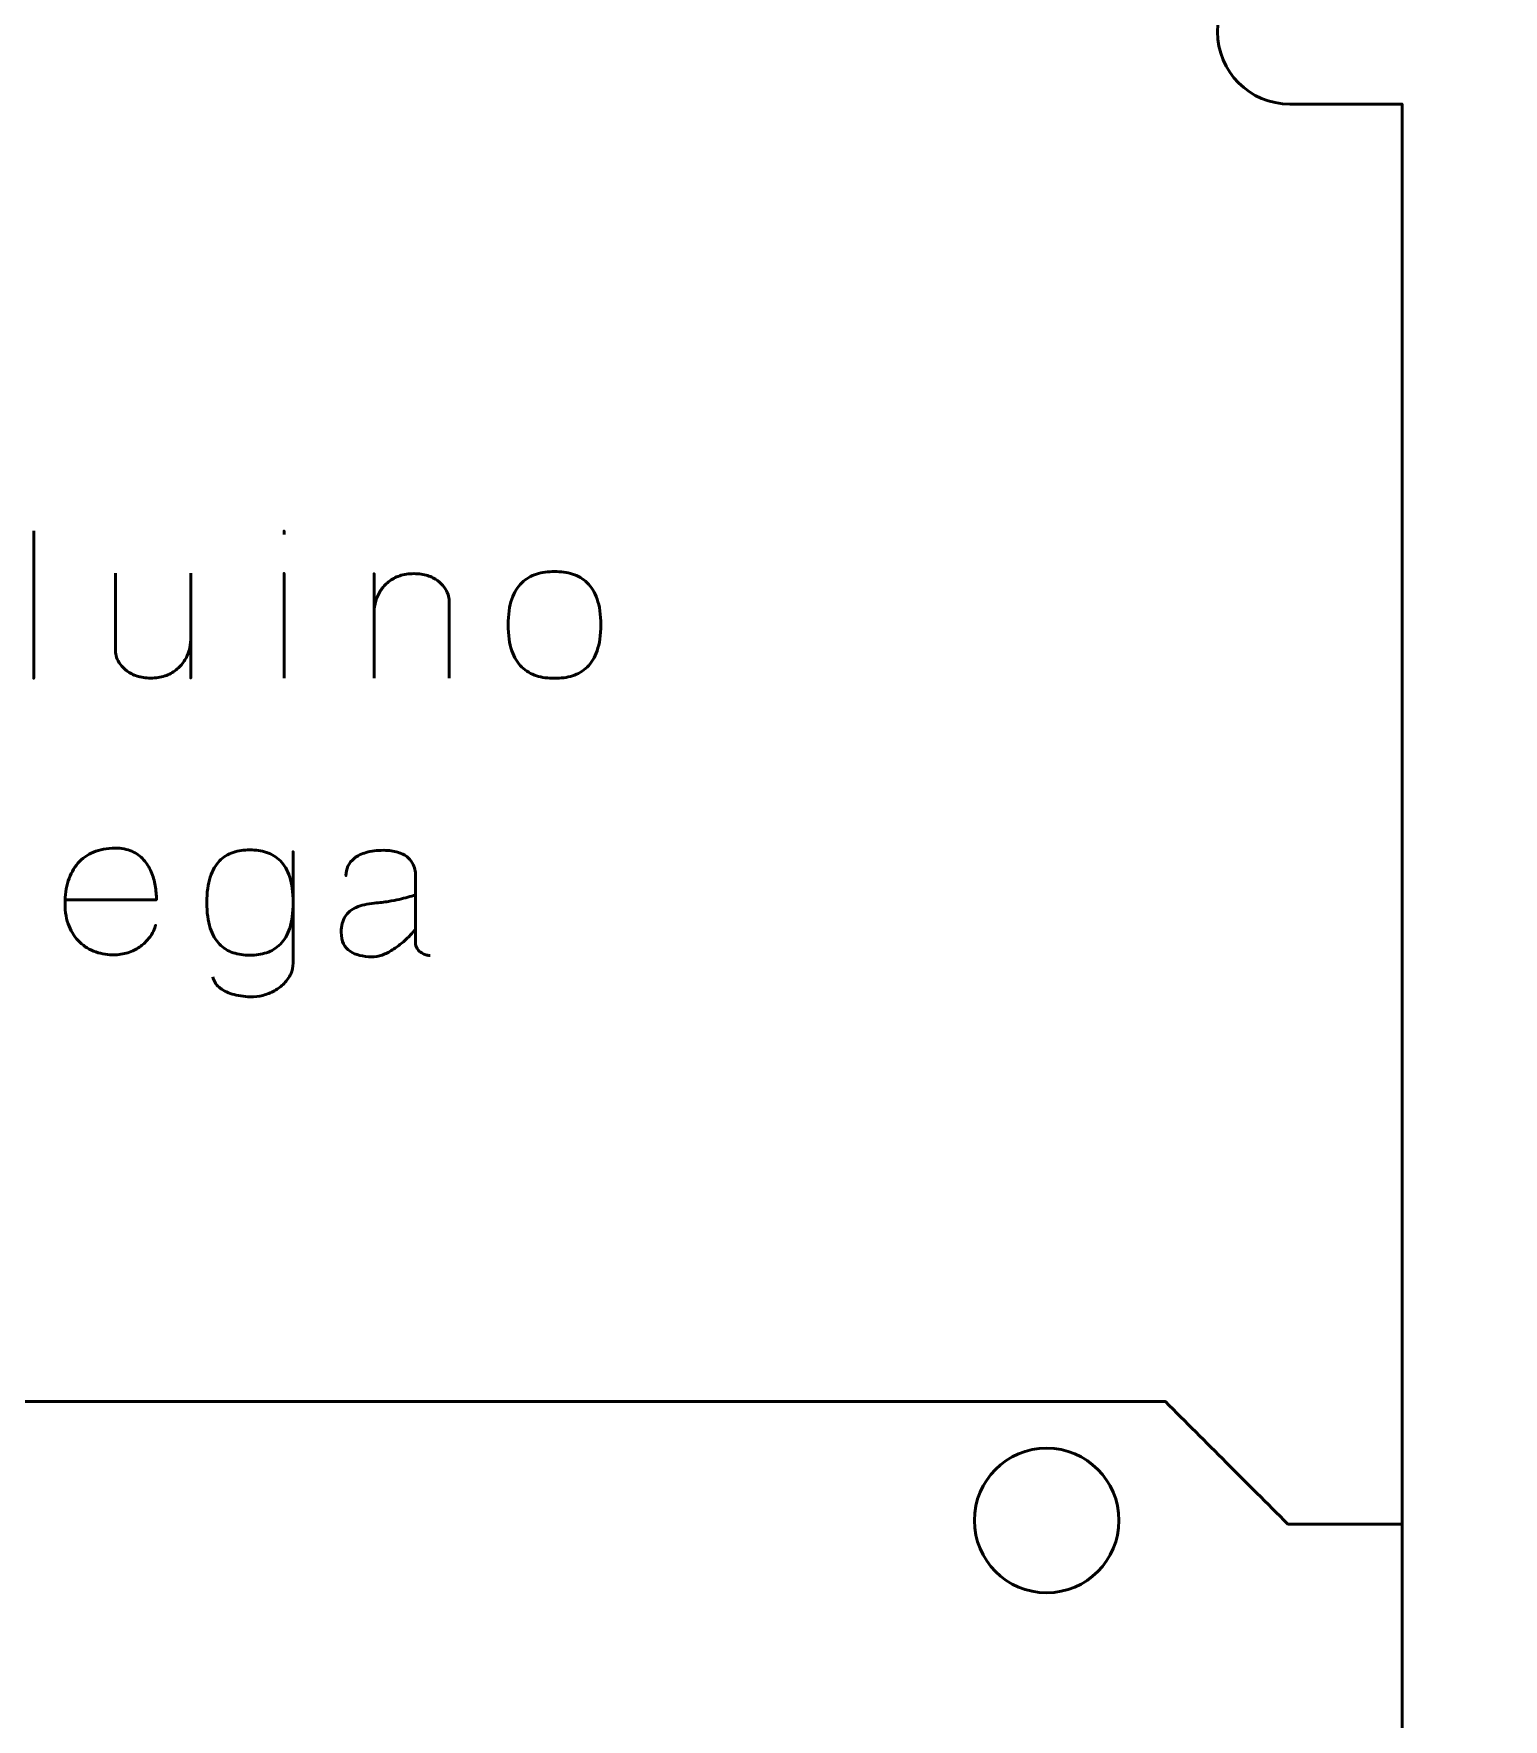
# Model space of a CAD drawing. Header units: centimetres. Extents: x -21 to 0, y -29.7 to 0.
# Drawn here: x -11.689 to -8.64, y -7.262 to -3.766 of the extents above; entities that cross this region are included whole.
import ezdxf

# ---------------------------------------------------------------- set-up
doc = ezdxf.new("R2010")
doc.units = ezdxf.units.CM
doc.header["$MEASUREMENT"] = 0
doc.layers.add('Layer 1', color=7, linetype='Continuous')

msp = doc.modelspace()

# ---------------------------------------------------------------- linework, layer by layer
at = {"layer": 'Layer 1', "color": 250, "lineweight": 53}
msp.add_ellipse((-9.5875, -6.85), major_axis=(0, 0.15), ratio=1, dxfattribs=at)
at = {"layer": 'Layer 1', "color": 22, "lineweight": 53}
msp.add_open_spline([(-21.00003, -29.19995), (-21.00003, -29.19995), (-21.00003, -0.49992), (-21.00003, -0.49992), (-21.00003, -0.49992), (-21.00003, -0.22295), (-20.77694, 0.00004), (-20.49994, 0.00004), (-20.49994, 0.00004), (-20.49994, 0.00004), (-0.50008, 0.00004), (-0.50008, 0.00004), (-0.50008, 0.00004), (-0.22294, 0.00004), (0.00002, -0.22295), (0.00002, -0.49992), (0.00002, -0.49992), (0.00002, -0.49992), (0.00002, -29.19995), (0.00002, -29.19995), (0.00002, -29.19995), (0.00002, -29.47695), (-0.22294, -29.70004), (-0.50008, -29.70004), (-0.50008, -29.70004), (-0.50008, -29.70004), (-20.49994, -29.70004), (-20.49994, -29.70004), (-20.49994, -29.70004), (-20.77694, -29.70004), (-21.00003, -29.47695), (-21.00003, -29.19995)], degree=3, knots=[0, 0, 0, 0, 0.125, 0.125, 0.125, 0.125, 0.25, 0.25, 0.25, 0.25, 0.375, 0.375, 0.375, 0.375, 0.5, 0.5, 0.5, 0.5, 0.625, 0.625, 0.625, 0.625, 0.75, 0.75, 0.75, 0.75, 0.875, 0.875, 0.875, 0.875, 1, 1, 1, 1], dxfattribs=at)
at = {"layer": 'Layer 1', "color": 114, "lineweight": 53}
msp.add_open_spline([(-14.15002, -13.99995), (-14.15002, -13.99995), (-14.15002, -12.1), (-14.15002, -12.1), (-14.15002, -12.1), (-14.15002, -12.1), (-13.9125, -12.1), (-13.9125, -12.1), (-13.9125, -12.1), (-13.82967, -12.1), (-13.7625, -12.03283), (-13.7625, -11.95), (-13.7625, -11.95), (-13.7625, -11.86717), (-13.82967, -11.8), (-13.9125, -11.8), (-13.9125, -11.8), (-13.9125, -11.8), (-14.15002, -11.8), (-14.15002, -11.8), (-14.15002, -11.8), (-14.15002, -11.8), (-14.15002, -4.6), (-14.15002, -4.6), (-14.15002, -4.6), (-14.15002, -4.6), (-13.9125, -4.6), (-13.9125, -4.6), (-13.9125, -4.6), (-13.82967, -4.6), (-13.7625, -4.53283), (-13.7625, -4.45), (-13.7625, -4.45), (-13.7625, -4.36717), (-13.82967, -4.3), (-13.9125, -4.3), (-13.9125, -4.3), (-13.9125, -4.3), (-14.15002, -4.3), (-14.15002, -4.3), (-14.15002, -4.3), (-14.15002, -4.3), (-14.15002, -1.70005), (-14.15002, -1.70005), (-14.15002, -1.70005), (-14.15002, -1.42305), (-13.92693, -1.19995), (-13.64993, -1.19995), (-13.64993, -1.19995), (-13.64993, -1.19995), (-9.35007, -1.19995), (-9.35007, -1.19995), (-9.35007, -1.19995), (-9.07293, -1.19995), (-8.84997, -1.42305), (-8.84997, -1.70005), (-8.84997, -1.70005), (-8.84997, -1.70005), (-8.84997, -3.6115), (-8.84997, -3.6115), (-8.84997, -3.6115), (-8.84997, -3.6115), (-9.083, -3.6115), (-9.083, -3.6115), (-9.083, -3.6115), (-9.16583, -3.6115), (-9.233, -3.67867), (-9.233, -3.7615), (-9.233, -3.7615), (-9.233, -3.84433), (-9.16583, -3.9115), (-9.083, -3.9115), (-9.083, -3.9115), (-9.083, -3.9115), (-8.84997, -3.9115), (-8.84997, -3.9115), (-8.84997, -3.9115), (-8.84997, -3.9115), (-8.84997, -11.9115), (-8.84997, -11.9115), (-8.84997, -11.9115), (-8.84997, -11.9115), (-9.083, -11.9115), (-9.083, -11.9115), (-9.083, -11.9115), (-9.16583, -11.9115), (-9.233, -11.97867), (-9.233, -12.0615), (-9.233, -12.0615), (-9.233, -12.14433), (-9.16583, -12.2115), (-9.083, -12.2115), (-9.083, -12.2115), (-9.083, -12.2115), (-8.84997, -12.2115), (-8.84997, -12.2115), (-8.84997, -12.2115), (-8.84997, -12.2115), (-8.84997, -13.99995), (-8.84997, -13.99995), (-8.84997, -13.99995), (-8.84997, -14.27695), (-9.07293, -14.50005), (-9.35007, -14.50005), (-9.35007, -14.50005), (-9.35007, -14.50005), (-13.64993, -14.50005), (-13.64993, -14.50005), (-13.64993, -14.50005), (-13.92693, -14.50005), (-14.15002, -14.27695), (-14.15002, -13.99995)], degree=3, knots=[0, 0, 0, 0, 0.0357143, 0.0357143, 0.0357143, 0.0357143, 0.0714286, 0.0714286, 0.0714286, 0.0714286, 0.1071429, 0.1071429, 0.1071429, 0.1071429, 0.1428571, 0.1428571, 0.1428571, 0.1428571, 0.1785714, 0.1785714, 0.1785714, 0.1785714, 0.2142857, 0.2142857, 0.2142857, 0.2142857, 0.25, 0.25, 0.25, 0.25, 0.2857143, 0.2857143, 0.2857143, 0.2857143, 0.3214286, 0.3214286, 0.3214286, 0.3214286, 0.3571429, 0.3571429, 0.3571429, 0.3571429, 0.3928571, 0.3928571, 0.3928571, 0.3928571, 0.4285714, 0.4285714, 0.4285714, 0.4285714, 0.4642857, 0.4642857, 0.4642857, 0.4642857, 0.5, 0.5, 0.5, 0.5, 0.5357143, 0.5357143, 0.5357143, 0.5357143, 0.5714286, 0.5714286, 0.5714286, 0.5714286, 0.6071429, 0.6071429, 0.6071429, 0.6071429, 0.6428571, 0.6428571, 0.6428571, 0.6428571, 0.6785714, 0.6785714, 0.6785714, 0.6785714, 0.7142857, 0.7142857, 0.7142857, 0.7142857, 0.75, 0.75, 0.75, 0.75, 0.7857143, 0.7857143, 0.7857143, 0.7857143, 0.8214286, 0.8214286, 0.8214286, 0.8214286, 0.8571429, 0.8571429, 0.8571429, 0.8571429, 0.8928571, 0.8928571, 0.8928571, 0.8928571, 0.9285714, 0.9285714, 0.9285714, 0.9285714, 0.9642857, 0.9642857, 0.9642857, 0.9642857, 1, 1, 1, 1], dxfattribs=at)
at = {"layer": 'Layer 1', "color": 30, "lineweight": 53}
for points, knots in [([(-11.68902, -4.79679), (-11.68902, -4.79679), (-11.68902, -5.10286), (-11.68902, -5.10286), (-11.68902, -5.10286), (-11.68902, -5.10286), (-11.68902, -4.79679), (-11.68902, -4.79679)], [0, 0, 0, 0, 0.5, 0.5, 0.5, 0.5, 1, 1, 1, 1]), ([(-11.1696, -4.80484), (-11.1696, -4.80484), (-11.1696, -4.79722), (-11.1696, -4.79722), (-11.1696, -4.79722), (-11.1696, -4.79722), (-11.1696, -4.80484), (-11.1696, -4.80484)], [0, 0, 0, 0, 0.5, 0.5, 0.5, 0.5, 1, 1, 1, 1]), ([(-11.51969, -4.88485), (-11.51969, -4.88492), (-11.51969, -4.88696), (-11.51969, -4.89098), (-11.51969, -4.89098), (-11.51969, -4.895), (-11.51969, -4.90044), (-11.51969, -4.90728), (-11.51969, -4.90728), (-11.51969, -4.9142), (-11.51969, -4.92203), (-11.51969, -4.93078), (-11.51969, -4.93078), (-11.51969, -4.93945), (-11.51969, -4.94863), (-11.51969, -4.95815), (-11.51969, -4.95815), (-11.51969, -4.96775), (-11.51969, -4.9772), (-11.51969, -4.98651), (-11.51969, -4.98651), (-11.51969, -4.9959), (-11.51969, -5.00465), (-11.51969, -5.01269), (-11.51969, -5.01269), (-11.51969, -5.0208), (-11.51969, -5.02779), (-11.51969, -5.03365), (-11.51969, -5.03365), (-11.51969, -5.03943), (-11.51969, -5.04359), (-11.51969, -5.04613), (-11.51969, -5.04613), (-11.51969, -5.05008), (-11.51891, -5.05453), (-11.51722, -5.0594), (-11.51722, -5.0594), (-11.5156, -5.06434), (-11.51299, -5.06928), (-11.50939, -5.07421), (-11.50939, -5.07421), (-11.50579, -5.07922), (-11.50121, -5.08381), (-11.49549, -5.08804), (-11.49549, -5.08804), (-11.4897, -5.09228), (-11.48279, -5.09566), (-11.47475, -5.09827), (-11.47475, -5.09827), (-11.46663, -5.10088), (-11.45718, -5.1023), (-11.44645, -5.10244), (-11.44645, -5.10244), (-11.43559, -5.10244), (-11.42578, -5.10096), (-11.41703, -5.09799), (-11.41703, -5.09799), (-11.40821, -5.09496), (-11.40052, -5.0908), (-11.39382, -5.0855), (-11.39382, -5.0855), (-11.38719, -5.08021), (-11.38161, -5.07414), (-11.3771, -5.06723), (-11.3771, -5.06723), (-11.37258, -5.06039), (-11.3692, -5.05312), (-11.36694, -5.04536), (-11.36694, -5.04536), (-11.36461, -5.03767), (-11.36348, -5.02984), (-11.36348, -5.022), (-11.36348, -5.022), (-11.36348, -5.02984), (-11.36461, -5.03767), (-11.36694, -5.04536), (-11.36694, -5.04536), (-11.3692, -5.05312), (-11.37258, -5.06039), (-11.3771, -5.06723), (-11.3771, -5.06723), (-11.38161, -5.07414), (-11.38719, -5.08021), (-11.39382, -5.0855), (-11.39382, -5.0855), (-11.40052, -5.0908), (-11.40821, -5.09496), (-11.41703, -5.09799), (-11.41703, -5.09799), (-11.42578, -5.10096), (-11.43559, -5.10244), (-11.44645, -5.10244), (-11.44645, -5.10244), (-11.45718, -5.1023), (-11.46663, -5.10088), (-11.47475, -5.09827), (-11.47475, -5.09827), (-11.48279, -5.09566), (-11.4897, -5.09228), (-11.49549, -5.08804), (-11.49549, -5.08804), (-11.50121, -5.08381), (-11.50579, -5.07922), (-11.50939, -5.07421), (-11.50939, -5.07421), (-11.51299, -5.06928), (-11.5156, -5.06434), (-11.51722, -5.0594), (-11.51722, -5.0594), (-11.51891, -5.05453), (-11.51969, -5.05008), (-11.51969, -5.04613), (-11.51969, -5.04613), (-11.51969, -5.04359), (-11.51969, -5.03943), (-11.51969, -5.03365), (-11.51969, -5.03365), (-11.51969, -5.02779), (-11.51969, -5.0208), (-11.51969, -5.01269), (-11.51969, -5.01269), (-11.51969, -5.00465), (-11.51969, -4.9959), (-11.51969, -4.98651), (-11.51969, -4.98651), (-11.51969, -4.9772), (-11.51969, -4.96775), (-11.51969, -4.95815), (-11.51969, -4.95815), (-11.51969, -4.94863), (-11.51969, -4.93945), (-11.51969, -4.93078), (-11.51969, -4.93078), (-11.51969, -4.92203), (-11.51969, -4.9142), (-11.51969, -4.90728), (-11.51969, -4.90728), (-11.51969, -4.90044), (-11.51969, -4.895), (-11.51969, -4.89098), (-11.51969, -4.89098), (-11.51969, -4.88696), (-11.51969, -4.88492), (-11.51969, -4.88485)], [0, 0, 0, 0, 0.0277778, 0.0277778, 0.0277778, 0.0277778, 0.0555556, 0.0555556, 0.0555556, 0.0555556, 0.0833333, 0.0833333, 0.0833333, 0.0833333, 0.1111111, 0.1111111, 0.1111111, 0.1111111, 0.1388889, 0.1388889, 0.1388889, 0.1388889, 0.1666667, 0.1666667, 0.1666667, 0.1666667, 0.1944444, 0.1944444, 0.1944444, 0.1944444, 0.2222222, 0.2222222, 0.2222222, 0.2222222, 0.25, 0.25, 0.25, 0.25, 0.2777778, 0.2777778, 0.2777778, 0.2777778, 0.3055556, 0.3055556, 0.3055556, 0.3055556, 0.3333333, 0.3333333, 0.3333333, 0.3333333, 0.3611111, 0.3611111, 0.3611111, 0.3611111, 0.3888889, 0.3888889, 0.3888889, 0.3888889, 0.4166667, 0.4166667, 0.4166667, 0.4166667, 0.4444444, 0.4444444, 0.4444444, 0.4444444, 0.4722222, 0.4722222, 0.4722222, 0.4722222, 0.5, 0.5, 0.5, 0.5, 0.5277778, 0.5277778, 0.5277778, 0.5277778, 0.5555556, 0.5555556, 0.5555556, 0.5555556, 0.5833333, 0.5833333, 0.5833333, 0.5833333, 0.6111111, 0.6111111, 0.6111111, 0.6111111, 0.6388889, 0.6388889, 0.6388889, 0.6388889, 0.6666667, 0.6666667, 0.6666667, 0.6666667, 0.6944444, 0.6944444, 0.6944444, 0.6944444, 0.7222222, 0.7222222, 0.7222222, 0.7222222, 0.75, 0.75, 0.75, 0.75, 0.7777778, 0.7777778, 0.7777778, 0.7777778, 0.8055556, 0.8055556, 0.8055556, 0.8055556, 0.8333333, 0.8333333, 0.8333333, 0.8333333, 0.8611111, 0.8611111, 0.8611111, 0.8611111, 0.8888889, 0.8888889, 0.8888889, 0.8888889, 0.9166667, 0.9166667, 0.9166667, 0.9166667, 0.9444444, 0.9444444, 0.9444444, 0.9444444, 0.9722222, 0.9722222, 0.9722222, 0.9722222, 1, 1, 1, 1]), ([(-11.36348, -4.88485), (-11.36348, -4.88485), (-11.36348, -5.10244), (-11.36348, -5.10244), (-11.36348, -5.10244), (-11.36348, -5.10244), (-11.36348, -4.88485), (-11.36348, -4.88485)], [0, 0, 0, 0, 0.5, 0.5, 0.5, 0.5, 1, 1, 1, 1]), ([(-11.1696, -5.10244), (-11.1696, -5.10244), (-11.1696, -4.88527), (-11.1696, -4.88527), (-11.1696, -4.88527), (-11.1696, -4.88534), (-11.1696, -4.88788), (-11.1696, -4.89275), (-11.1696, -4.89275), (-11.1696, -4.89762), (-11.1696, -4.90432), (-11.1696, -4.91278), (-11.1696, -4.91278), (-11.1696, -4.92125), (-11.1696, -4.93092), (-11.1696, -4.94178), (-11.1696, -4.94178), (-11.1696, -4.95265), (-11.1696, -4.96408), (-11.1696, -4.97614), (-11.1696, -4.97614), (-11.1696, -4.98814), (-11.1696, -5.0002), (-11.1696, -5.0122), (-11.1696, -5.0122), (-11.1696, -5.02426), (-11.1696, -5.03569), (-11.1696, -5.04649), (-11.1696, -5.04649), (-11.1696, -5.05735), (-11.1696, -5.06695), (-11.1696, -5.07534), (-11.1696, -5.07534), (-11.1696, -5.08381), (-11.1696, -5.09037), (-11.1696, -5.09524), (-11.1696, -5.09524), (-11.1696, -5.10004), (-11.1696, -5.10244), (-11.1696, -5.10244)], [0, 0, 0, 0, 0.1, 0.1, 0.1, 0.1, 0.2, 0.2, 0.2, 0.2, 0.3, 0.3, 0.3, 0.3, 0.4, 0.4, 0.4, 0.4, 0.5, 0.5, 0.5, 0.5, 0.6, 0.6, 0.6, 0.6, 0.7, 0.7, 0.7, 0.7, 0.8, 0.8, 0.8, 0.8, 0.9, 0.9, 0.9, 0.9, 1, 1, 1, 1]), ([(-10.82713, -5.10286), (-10.82713, -5.10279), (-10.82713, -5.10074), (-10.82713, -5.09672), (-10.82713, -5.09672), (-10.82713, -5.09277), (-10.82713, -5.08734), (-10.82713, -5.08049), (-10.82713, -5.08049), (-10.82713, -5.07358), (-10.82713, -5.06582), (-10.82713, -5.05707), (-10.82713, -5.05707), (-10.82713, -5.04839), (-10.82713, -5.03929), (-10.82713, -5.02969), (-10.82713, -5.02969), (-10.82713, -5.02017), (-10.82713, -5.01079), (-10.82713, -5.00147), (-10.82713, -5.00147), (-10.82713, -4.99216), (-10.82713, -4.98341), (-10.82713, -4.97537), (-10.82713, -4.97537), (-10.82713, -4.96725), (-10.82713, -4.96034), (-10.82713, -4.95448), (-10.82713, -4.95448), (-10.82713, -4.9487), (-10.82713, -4.94453), (-10.82713, -4.94199), (-10.82713, -4.94199), (-10.82713, -4.93804), (-10.8279, -4.9336), (-10.82959, -4.92873), (-10.82959, -4.92873), (-10.83122, -4.92379), (-10.83383, -4.91885), (-10.83743, -4.91391), (-10.83743, -4.91391), (-10.84102, -4.9089), (-10.84561, -4.90432), (-10.85133, -4.90008), (-10.85133, -4.90008), (-10.85711, -4.89585), (-10.86403, -4.89246), (-10.87207, -4.88985), (-10.87207, -4.88985), (-10.88018, -4.88724), (-10.88964, -4.88583), (-10.90036, -4.88569), (-10.90036, -4.88569), (-10.91123, -4.88569), (-10.92103, -4.88717), (-10.92978, -4.89014), (-10.92978, -4.89014), (-10.93853, -4.89317), (-10.94622, -4.89733), (-10.95285, -4.90262), (-10.95285, -4.90262), (-10.95949, -4.90792), (-10.96499, -4.91398), (-10.96943, -4.9209), (-10.96943, -4.9209), (-10.97395, -4.92774), (-10.97727, -4.93501), (-10.97952, -4.94277), (-10.97952, -4.94277), (-10.98178, -4.95046), (-10.98291, -4.95829), (-10.98291, -4.96612), (-10.98291, -4.96612), (-10.98291, -4.95829), (-10.98178, -4.95046), (-10.97952, -4.94277), (-10.97952, -4.94277), (-10.97727, -4.93501), (-10.97395, -4.92774), (-10.96943, -4.9209), (-10.96943, -4.9209), (-10.96499, -4.91398), (-10.95949, -4.90792), (-10.95285, -4.90262), (-10.95285, -4.90262), (-10.94622, -4.89733), (-10.93853, -4.89317), (-10.92978, -4.89014), (-10.92978, -4.89014), (-10.92103, -4.88717), (-10.91123, -4.88569), (-10.90036, -4.88569), (-10.90036, -4.88569), (-10.88964, -4.88583), (-10.88018, -4.88724), (-10.87207, -4.88985), (-10.87207, -4.88985), (-10.86403, -4.89246), (-10.85711, -4.89585), (-10.85133, -4.90008), (-10.85133, -4.90008), (-10.84561, -4.90432), (-10.84102, -4.9089), (-10.83743, -4.91391), (-10.83743, -4.91391), (-10.83383, -4.91885), (-10.83122, -4.92379), (-10.82959, -4.92873), (-10.82959, -4.92873), (-10.8279, -4.9336), (-10.82713, -4.93804), (-10.82713, -4.94199), (-10.82713, -4.94199), (-10.82713, -4.94453), (-10.82713, -4.9487), (-10.82713, -4.95448), (-10.82713, -4.95448), (-10.82713, -4.96034), (-10.82713, -4.96725), (-10.82713, -4.97537), (-10.82713, -4.97537), (-10.82713, -4.98341), (-10.82713, -4.99216), (-10.82713, -5.00147), (-10.82713, -5.00147), (-10.82713, -5.01079), (-10.82713, -5.02017), (-10.82713, -5.02969), (-10.82713, -5.02969), (-10.82713, -5.03929), (-10.82713, -5.04839), (-10.82713, -5.05707), (-10.82713, -5.05707), (-10.82713, -5.06582), (-10.82713, -5.07358), (-10.82713, -5.08049), (-10.82713, -5.08049), (-10.82713, -5.08734), (-10.82713, -5.09277), (-10.82713, -5.09672), (-10.82713, -5.09672), (-10.82713, -5.10074), (-10.82713, -5.10279), (-10.82713, -5.10286)], [0, 0, 0, 0, 0.0277778, 0.0277778, 0.0277778, 0.0277778, 0.0555556, 0.0555556, 0.0555556, 0.0555556, 0.0833333, 0.0833333, 0.0833333, 0.0833333, 0.1111111, 0.1111111, 0.1111111, 0.1111111, 0.1388889, 0.1388889, 0.1388889, 0.1388889, 0.1666667, 0.1666667, 0.1666667, 0.1666667, 0.1944444, 0.1944444, 0.1944444, 0.1944444, 0.2222222, 0.2222222, 0.2222222, 0.2222222, 0.25, 0.25, 0.25, 0.25, 0.2777778, 0.2777778, 0.2777778, 0.2777778, 0.3055556, 0.3055556, 0.3055556, 0.3055556, 0.3333333, 0.3333333, 0.3333333, 0.3333333, 0.3611111, 0.3611111, 0.3611111, 0.3611111, 0.3888889, 0.3888889, 0.3888889, 0.3888889, 0.4166667, 0.4166667, 0.4166667, 0.4166667, 0.4444444, 0.4444444, 0.4444444, 0.4444444, 0.4722222, 0.4722222, 0.4722222, 0.4722222, 0.5, 0.5, 0.5, 0.5, 0.5277778, 0.5277778, 0.5277778, 0.5277778, 0.5555556, 0.5555556, 0.5555556, 0.5555556, 0.5833333, 0.5833333, 0.5833333, 0.5833333, 0.6111111, 0.6111111, 0.6111111, 0.6111111, 0.6388889, 0.6388889, 0.6388889, 0.6388889, 0.6666667, 0.6666667, 0.6666667, 0.6666667, 0.6944444, 0.6944444, 0.6944444, 0.6944444, 0.7222222, 0.7222222, 0.7222222, 0.7222222, 0.75, 0.75, 0.75, 0.75, 0.7777778, 0.7777778, 0.7777778, 0.7777778, 0.8055556, 0.8055556, 0.8055556, 0.8055556, 0.8333333, 0.8333333, 0.8333333, 0.8333333, 0.8611111, 0.8611111, 0.8611111, 0.8611111, 0.8888889, 0.8888889, 0.8888889, 0.8888889, 0.9166667, 0.9166667, 0.9166667, 0.9166667, 0.9444444, 0.9444444, 0.9444444, 0.9444444, 0.9722222, 0.9722222, 0.9722222, 0.9722222, 1, 1, 1, 1]), ([(-10.98291, -5.10286), (-10.98291, -5.10286), (-10.98291, -4.88569), (-10.98291, -4.88569), (-10.98291, -4.88569), (-10.98291, -4.88569), (-10.98291, -5.10286), (-10.98291, -5.10286)], [0, 0, 0, 0, 0.5, 0.5, 0.5, 0.5, 1, 1, 1, 1]), ([(-10.60868, -5.10286), (-10.59535, -5.10293), (-10.58293, -5.10124), (-10.57136, -5.09764), (-10.57136, -5.09764), (-10.55979, -5.09404), (-10.54956, -5.08804), (-10.54081, -5.07965), (-10.54081, -5.07965), (-10.53199, -5.07125), (-10.52515, -5.05989), (-10.52014, -5.0455), (-10.52014, -5.0455), (-10.5152, -5.03118), (-10.51266, -5.01333), (-10.51259, -4.99195), (-10.51259, -4.99195), (-10.51266, -4.97064), (-10.5152, -4.95286), (-10.52014, -4.93861), (-10.52014, -4.93861), (-10.52515, -4.92436), (-10.53199, -4.913), (-10.54081, -4.9046), (-10.54081, -4.9046), (-10.54956, -4.89627), (-10.55979, -4.89028), (-10.57136, -4.88668), (-10.57136, -4.88668), (-10.58293, -4.88308), (-10.59535, -4.88139), (-10.60868, -4.88146), (-10.60868, -4.88146), (-10.62188, -4.88139), (-10.6343, -4.88308), (-10.64587, -4.88668), (-10.64587, -4.88668), (-10.65744, -4.89028), (-10.6676, -4.89627), (-10.67642, -4.9046), (-10.67642, -4.9046), (-10.68524, -4.913), (-10.69215, -4.92436), (-10.69716, -4.93861), (-10.69716, -4.93861), (-10.70217, -4.95286), (-10.70471, -4.97064), (-10.70478, -4.99195), (-10.70478, -4.99195), (-10.70471, -5.01333), (-10.70217, -5.03118), (-10.69716, -5.0455), (-10.69716, -5.0455), (-10.69215, -5.05989), (-10.68524, -5.07125), (-10.67642, -5.07965), (-10.67642, -5.07965), (-10.6676, -5.08804), (-10.65744, -5.09404), (-10.64587, -5.09764), (-10.64587, -5.09764), (-10.6343, -5.10124), (-10.62188, -5.10293), (-10.60868, -5.10286)], [0, 0, 0, 0, 0.0625, 0.0625, 0.0625, 0.0625, 0.125, 0.125, 0.125, 0.125, 0.1875, 0.1875, 0.1875, 0.1875, 0.25, 0.25, 0.25, 0.25, 0.3125, 0.3125, 0.3125, 0.3125, 0.375, 0.375, 0.375, 0.375, 0.4375, 0.4375, 0.4375, 0.4375, 0.5, 0.5, 0.5, 0.5, 0.5625, 0.5625, 0.5625, 0.5625, 0.625, 0.625, 0.625, 0.625, 0.6875, 0.6875, 0.6875, 0.6875, 0.75, 0.75, 0.75, 0.75, 0.8125, 0.8125, 0.8125, 0.8125, 0.875, 0.875, 0.875, 0.875, 0.9375, 0.9375, 0.9375, 0.9375, 1, 1, 1, 1]), ([(-10.60868, -5.10286), (-10.59535, -5.10293), (-10.58293, -5.10124), (-10.57136, -5.09764), (-10.57136, -5.09764), (-10.55979, -5.09404), (-10.54956, -5.08804), (-10.54081, -5.07965), (-10.54081, -5.07965), (-10.53199, -5.07125), (-10.52515, -5.05989), (-10.52014, -5.0455), (-10.52014, -5.0455), (-10.5152, -5.03118), (-10.51266, -5.01333), (-10.51259, -4.99195), (-10.51259, -4.99195), (-10.51266, -4.97064), (-10.5152, -4.95286), (-10.52014, -4.93861), (-10.52014, -4.93861), (-10.52515, -4.92436), (-10.53199, -4.913), (-10.54081, -4.9046), (-10.54081, -4.9046), (-10.54956, -4.89627), (-10.55979, -4.89028), (-10.57136, -4.88668), (-10.57136, -4.88668), (-10.58293, -4.88308), (-10.59535, -4.88139), (-10.60868, -4.88146), (-10.60868, -4.88146), (-10.62188, -4.88139), (-10.6343, -4.88308), (-10.64587, -4.88668), (-10.64587, -4.88668), (-10.65744, -4.89028), (-10.6676, -4.89627), (-10.67642, -4.9046), (-10.67642, -4.9046), (-10.68524, -4.913), (-10.69215, -4.92436), (-10.69716, -4.93861), (-10.69716, -4.93861), (-10.70217, -4.95286), (-10.70471, -4.97064), (-10.70478, -4.99195), (-10.70478, -4.99195), (-10.70471, -5.01333), (-10.70217, -5.03118), (-10.69716, -5.0455), (-10.69716, -5.0455), (-10.69215, -5.05989), (-10.68524, -5.07125), (-10.67642, -5.07965), (-10.67642, -5.07965), (-10.6676, -5.08804), (-10.65744, -5.09404), (-10.64587, -5.09764), (-10.64587, -5.09764), (-10.6343, -5.10124), (-10.62188, -5.10293), (-10.60868, -5.10286)], [0, 0, 0, 0, 0.0625, 0.0625, 0.0625, 0.0625, 0.125, 0.125, 0.125, 0.125, 0.1875, 0.1875, 0.1875, 0.1875, 0.25, 0.25, 0.25, 0.25, 0.3125, 0.3125, 0.3125, 0.3125, 0.375, 0.375, 0.375, 0.375, 0.4375, 0.4375, 0.4375, 0.4375, 0.5, 0.5, 0.5, 0.5, 0.5625, 0.5625, 0.5625, 0.5625, 0.625, 0.625, 0.625, 0.625, 0.6875, 0.6875, 0.6875, 0.6875, 0.75, 0.75, 0.75, 0.75, 0.8125, 0.8125, 0.8125, 0.8125, 0.875, 0.875, 0.875, 0.875, 0.9375, 0.9375, 0.9375, 0.9375, 1, 1, 1, 1]), ([(-11.62383, -5.56218), (-11.62383, -5.56218), (-11.4346, -5.56218), (-11.4346, -5.56218), (-11.4346, -5.56218), (-11.43453, -5.55265), (-11.43537, -5.54299), (-11.43707, -5.53297), (-11.43707, -5.53297), (-11.43876, -5.52302), (-11.44158, -5.51342), (-11.44546, -5.50418), (-11.44546, -5.50418), (-11.44934, -5.49494), (-11.45464, -5.48661), (-11.4612, -5.47928), (-11.4612, -5.47928), (-11.46783, -5.47187), (-11.47601, -5.46601), (-11.48575, -5.46171), (-11.48575, -5.46171), (-11.49549, -5.4574), (-11.50713, -5.45515), (-11.52053, -5.45508), (-11.52053, -5.45508), (-11.53726, -5.45515), (-11.55207, -5.4579), (-11.56498, -5.46333), (-11.56498, -5.46333), (-11.57783, -5.46876), (-11.58869, -5.47652), (-11.59744, -5.48668), (-11.59744, -5.48668), (-11.60626, -5.49677), (-11.61296, -5.50898), (-11.61748, -5.52309), (-11.61748, -5.52309), (-11.62199, -5.53727), (-11.62425, -5.55315), (-11.62425, -5.57064), (-11.62425, -5.57064), (-11.62418, -5.58821), (-11.62136, -5.60373), (-11.616, -5.61707), (-11.616, -5.61707), (-11.61056, -5.6304), (-11.60308, -5.64162), (-11.59349, -5.65051), (-11.59349, -5.65051), (-11.58396, -5.65947), (-11.57296, -5.66618), (-11.56047, -5.67055), (-11.56047, -5.67055), (-11.54805, -5.67492), (-11.53472, -5.6769), (-11.52053, -5.67648), (-11.52053, -5.67648), (-11.50918, -5.67605), (-11.49909, -5.67422), (-11.49027, -5.67097), (-11.49027, -5.67097), (-11.48145, -5.66766), (-11.47376, -5.66357), (-11.46719, -5.65863), (-11.46719, -5.65863), (-11.4607, -5.65369), (-11.45527, -5.64847), (-11.4509, -5.64296), (-11.4509, -5.64296), (-11.44652, -5.63746), (-11.44314, -5.63224), (-11.44074, -5.6273), (-11.44074, -5.6273), (-11.43834, -5.62243), (-11.43686, -5.61834), (-11.43629, -5.61509), (-11.43629, -5.61509), (-11.43686, -5.61834), (-11.43834, -5.62243), (-11.44074, -5.6273), (-11.44074, -5.6273), (-11.44314, -5.63224), (-11.44652, -5.63746), (-11.4509, -5.64296), (-11.4509, -5.64296), (-11.45527, -5.64847), (-11.4607, -5.65369), (-11.46719, -5.65863), (-11.46719, -5.65863), (-11.47376, -5.66357), (-11.48145, -5.66766), (-11.49027, -5.67097), (-11.49027, -5.67097), (-11.49909, -5.67422), (-11.50918, -5.67605), (-11.52053, -5.67648), (-11.52053, -5.67648), (-11.53472, -5.6769), (-11.54805, -5.67492), (-11.56047, -5.67055), (-11.56047, -5.67055), (-11.57296, -5.66618), (-11.58396, -5.65947), (-11.59349, -5.65051), (-11.59349, -5.65051), (-11.60308, -5.64162), (-11.61056, -5.6304), (-11.616, -5.61707), (-11.616, -5.61707), (-11.62136, -5.60373), (-11.62418, -5.58821), (-11.62425, -5.57064), (-11.62425, -5.57064), (-11.62425, -5.55315), (-11.62199, -5.53727), (-11.61748, -5.52309), (-11.61748, -5.52309), (-11.61296, -5.50898), (-11.60626, -5.49677), (-11.59744, -5.48668), (-11.59744, -5.48668), (-11.58869, -5.47652), (-11.57783, -5.46876), (-11.56498, -5.46333), (-11.56498, -5.46333), (-11.55207, -5.4579), (-11.53726, -5.45515), (-11.52053, -5.45508), (-11.52053, -5.45508), (-11.50713, -5.45515), (-11.49549, -5.4574), (-11.48575, -5.46171), (-11.48575, -5.46171), (-11.47601, -5.46601), (-11.46783, -5.47187), (-11.4612, -5.47928), (-11.4612, -5.47928), (-11.45464, -5.48661), (-11.44934, -5.49494), (-11.44546, -5.50418), (-11.44546, -5.50418), (-11.44158, -5.51342), (-11.43876, -5.52302), (-11.43707, -5.53297), (-11.43707, -5.53297), (-11.43537, -5.54299), (-11.43453, -5.55265), (-11.4346, -5.56218), (-11.4346, -5.56218), (-11.4346, -5.56218), (-11.62383, -5.56218), (-11.62383, -5.56218)], [0, 0, 0, 0, 0.0263158, 0.0263158, 0.0263158, 0.0263158, 0.0526316, 0.0526316, 0.0526316, 0.0526316, 0.0789474, 0.0789474, 0.0789474, 0.0789474, 0.1052632, 0.1052632, 0.1052632, 0.1052632, 0.1315789, 0.1315789, 0.1315789, 0.1315789, 0.1578947, 0.1578947, 0.1578947, 0.1578947, 0.1842105, 0.1842105, 0.1842105, 0.1842105, 0.2105263, 0.2105263, 0.2105263, 0.2105263, 0.2368421, 0.2368421, 0.2368421, 0.2368421, 0.2631579, 0.2631579, 0.2631579, 0.2631579, 0.2894737, 0.2894737, 0.2894737, 0.2894737, 0.3157895, 0.3157895, 0.3157895, 0.3157895, 0.3421053, 0.3421053, 0.3421053, 0.3421053, 0.3684211, 0.3684211, 0.3684211, 0.3684211, 0.3947368, 0.3947368, 0.3947368, 0.3947368, 0.4210526, 0.4210526, 0.4210526, 0.4210526, 0.4473684, 0.4473684, 0.4473684, 0.4473684, 0.4736842, 0.4736842, 0.4736842, 0.4736842, 0.5, 0.5, 0.5, 0.5, 0.5263158, 0.5263158, 0.5263158, 0.5263158, 0.5526316, 0.5526316, 0.5526316, 0.5526316, 0.5789474, 0.5789474, 0.5789474, 0.5789474, 0.6052632, 0.6052632, 0.6052632, 0.6052632, 0.6315789, 0.6315789, 0.6315789, 0.6315789, 0.6578947, 0.6578947, 0.6578947, 0.6578947, 0.6842105, 0.6842105, 0.6842105, 0.6842105, 0.7105263, 0.7105263, 0.7105263, 0.7105263, 0.7368421, 0.7368421, 0.7368421, 0.7368421, 0.7631579, 0.7631579, 0.7631579, 0.7631579, 0.7894737, 0.7894737, 0.7894737, 0.7894737, 0.8157895, 0.8157895, 0.8157895, 0.8157895, 0.8421053, 0.8421053, 0.8421053, 0.8421053, 0.8684211, 0.8684211, 0.8684211, 0.8684211, 0.8947368, 0.8947368, 0.8947368, 0.8947368, 0.9210526, 0.9210526, 0.9210526, 0.9210526, 0.9473684, 0.9473684, 0.9473684, 0.9473684, 0.9736842, 0.9736842, 0.9736842, 0.9736842, 1, 1, 1, 1]), ([(-11.24072, -5.45889), (-11.22837, -5.45881), (-11.2168, -5.46051), (-11.206, -5.46404), (-11.206, -5.46404), (-11.19521, -5.46756), (-11.18568, -5.47349), (-11.17743, -5.48174), (-11.17743, -5.48174), (-11.16917, -5.49), (-11.16275, -5.50122), (-11.1581, -5.51533), (-11.1581, -5.51533), (-11.15344, -5.52944), (-11.15104, -5.54701), (-11.15097, -5.5681), (-11.15097, -5.5681), (-11.15104, -5.5892), (-11.15344, -5.60677), (-11.1581, -5.62088), (-11.1581, -5.62088), (-11.16275, -5.63499), (-11.16917, -5.64621), (-11.17743, -5.65446), (-11.17743, -5.65446), (-11.18568, -5.66272), (-11.19521, -5.66865), (-11.206, -5.67217), (-11.206, -5.67217), (-11.2168, -5.6757), (-11.22837, -5.67739), (-11.24072, -5.67732), (-11.24072, -5.67732), (-11.25306, -5.67739), (-11.26464, -5.6757), (-11.27536, -5.67217), (-11.27536, -5.67217), (-11.28616, -5.66865), (-11.29561, -5.66272), (-11.30379, -5.65446), (-11.30379, -5.65446), (-11.31198, -5.64621), (-11.3184, -5.63499), (-11.32298, -5.62088), (-11.32298, -5.62088), (-11.32764, -5.60677), (-11.32997, -5.5892), (-11.33004, -5.5681), (-11.33004, -5.5681), (-11.32997, -5.54701), (-11.32764, -5.52944), (-11.32298, -5.51533), (-11.32298, -5.51533), (-11.3184, -5.50122), (-11.31198, -5.49), (-11.30379, -5.48174), (-11.30379, -5.48174), (-11.29561, -5.47349), (-11.28616, -5.46756), (-11.27536, -5.46404), (-11.27536, -5.46404), (-11.26464, -5.46051), (-11.25306, -5.45881), (-11.24072, -5.45889)], [0, 0, 0, 0, 0.0625, 0.0625, 0.0625, 0.0625, 0.125, 0.125, 0.125, 0.125, 0.1875, 0.1875, 0.1875, 0.1875, 0.25, 0.25, 0.25, 0.25, 0.3125, 0.3125, 0.3125, 0.3125, 0.375, 0.375, 0.375, 0.375, 0.4375, 0.4375, 0.4375, 0.4375, 0.5, 0.5, 0.5, 0.5, 0.5625, 0.5625, 0.5625, 0.5625, 0.625, 0.625, 0.625, 0.625, 0.6875, 0.6875, 0.6875, 0.6875, 0.75, 0.75, 0.75, 0.75, 0.8125, 0.8125, 0.8125, 0.8125, 0.875, 0.875, 0.875, 0.875, 0.9375, 0.9375, 0.9375, 0.9375, 1, 1, 1, 1]), ([(-11.24072, -5.45889), (-11.22837, -5.45881), (-11.2168, -5.46051), (-11.206, -5.46404), (-11.206, -5.46404), (-11.19521, -5.46756), (-11.18568, -5.47349), (-11.17743, -5.48174), (-11.17743, -5.48174), (-11.16917, -5.49), (-11.16275, -5.50122), (-11.1581, -5.51533), (-11.1581, -5.51533), (-11.15344, -5.52944), (-11.15104, -5.54701), (-11.15097, -5.5681), (-11.15097, -5.5681), (-11.15104, -5.5892), (-11.15344, -5.60677), (-11.1581, -5.62088), (-11.1581, -5.62088), (-11.16275, -5.63499), (-11.16917, -5.64621), (-11.17743, -5.65446), (-11.17743, -5.65446), (-11.18568, -5.66272), (-11.19521, -5.66865), (-11.206, -5.67217), (-11.206, -5.67217), (-11.2168, -5.6757), (-11.22837, -5.67739), (-11.24072, -5.67732), (-11.24072, -5.67732), (-11.25306, -5.67739), (-11.26464, -5.6757), (-11.27536, -5.67217), (-11.27536, -5.67217), (-11.28616, -5.66865), (-11.29561, -5.66272), (-11.30379, -5.65446), (-11.30379, -5.65446), (-11.31198, -5.64621), (-11.3184, -5.63499), (-11.32298, -5.62088), (-11.32298, -5.62088), (-11.32764, -5.60677), (-11.32997, -5.5892), (-11.33004, -5.5681), (-11.33004, -5.5681), (-11.32997, -5.54701), (-11.32764, -5.52944), (-11.32298, -5.51533), (-11.32298, -5.51533), (-11.3184, -5.50122), (-11.31198, -5.49), (-11.30379, -5.48174), (-11.30379, -5.48174), (-11.29561, -5.47349), (-11.28616, -5.46756), (-11.27536, -5.46404), (-11.27536, -5.46404), (-11.26464, -5.46051), (-11.25306, -5.45881), (-11.24072, -5.45889)], [0, 0, 0, 0, 0.0625, 0.0625, 0.0625, 0.0625, 0.125, 0.125, 0.125, 0.125, 0.1875, 0.1875, 0.1875, 0.1875, 0.25, 0.25, 0.25, 0.25, 0.3125, 0.3125, 0.3125, 0.3125, 0.375, 0.375, 0.375, 0.375, 0.4375, 0.4375, 0.4375, 0.4375, 0.5, 0.5, 0.5, 0.5, 0.5625, 0.5625, 0.5625, 0.5625, 0.625, 0.625, 0.625, 0.625, 0.6875, 0.6875, 0.6875, 0.6875, 0.75, 0.75, 0.75, 0.75, 0.8125, 0.8125, 0.8125, 0.8125, 0.875, 0.875, 0.875, 0.875, 0.9375, 0.9375, 0.9375, 0.9375, 1, 1, 1, 1]), ([(-11.31734, -5.7222), (-11.31572, -5.73066), (-11.31141, -5.73793), (-11.3045, -5.74386), (-11.3045, -5.74386), (-11.29759, -5.74985), (-11.28855, -5.75451), (-11.27741, -5.75783), (-11.27741, -5.75783), (-11.26633, -5.76114), (-11.25363, -5.76312), (-11.23945, -5.76368), (-11.23945, -5.76368), (-11.23077, -5.76389), (-11.22216, -5.76291), (-11.2137, -5.76072), (-11.2137, -5.76072), (-11.20516, -5.75846), (-11.19719, -5.75522), (-11.18964, -5.75098), (-11.18964, -5.75098), (-11.18216, -5.74675), (-11.17545, -5.74167), (-11.16967, -5.73581), (-11.16967, -5.73581), (-11.16388, -5.72989), (-11.15937, -5.72347), (-11.15605, -5.71634), (-11.15605, -5.71634), (-11.15274, -5.70921), (-11.15104, -5.70174), (-11.15097, -5.69383), (-11.15097, -5.69383), (-11.15097, -5.68875), (-11.15097, -5.68163), (-11.15097, -5.67246), (-11.15097, -5.67246), (-11.15097, -5.66328), (-11.15097, -5.65277), (-11.15097, -5.64085), (-11.15097, -5.64085), (-11.15097, -5.62899), (-11.15097, -5.61636), (-11.15097, -5.6031), (-11.15097, -5.6031), (-11.15097, -5.58976), (-11.15097, -5.5765), (-11.15097, -5.56309), (-11.15097, -5.56309), (-11.15097, -5.54976), (-11.15097, -5.53706), (-11.15097, -5.52507), (-11.15097, -5.52507), (-11.15097, -5.513), (-11.15097, -5.50228), (-11.15097, -5.49282), (-11.15097, -5.49282), (-11.15097, -5.48344), (-11.15097, -5.47603), (-11.15097, -5.4706), (-11.15097, -5.4706), (-11.15097, -5.46516), (-11.15097, -5.46241), (-11.15097, -5.46227), (-11.15097, -5.46227), (-11.15097, -5.46241), (-11.15097, -5.46516), (-11.15097, -5.4706), (-11.15097, -5.4706), (-11.15097, -5.47603), (-11.15097, -5.48344), (-11.15097, -5.49282), (-11.15097, -5.49282), (-11.15097, -5.50228), (-11.15097, -5.513), (-11.15097, -5.52507), (-11.15097, -5.52507), (-11.15097, -5.53706), (-11.15097, -5.54976), (-11.15097, -5.56309), (-11.15097, -5.56309), (-11.15097, -5.5765), (-11.15097, -5.58976), (-11.15097, -5.6031), (-11.15097, -5.6031), (-11.15097, -5.61636), (-11.15097, -5.62899), (-11.15097, -5.64085), (-11.15097, -5.64085), (-11.15097, -5.65277), (-11.15097, -5.66328), (-11.15097, -5.67246), (-11.15097, -5.67246), (-11.15097, -5.68163), (-11.15097, -5.68875), (-11.15097, -5.69383), (-11.15097, -5.69383), (-11.15104, -5.70174), (-11.15274, -5.70921), (-11.15605, -5.71634), (-11.15605, -5.71634), (-11.15937, -5.72347), (-11.16388, -5.72989), (-11.16967, -5.73581), (-11.16967, -5.73581), (-11.17545, -5.74167), (-11.18216, -5.74675), (-11.18964, -5.75098), (-11.18964, -5.75098), (-11.19719, -5.75522), (-11.20516, -5.75846), (-11.2137, -5.76072), (-11.2137, -5.76072), (-11.22216, -5.76291), (-11.23077, -5.76389), (-11.23945, -5.76368), (-11.23945, -5.76368), (-11.25363, -5.76312), (-11.26633, -5.76114), (-11.27741, -5.75783), (-11.27741, -5.75783), (-11.28855, -5.75451), (-11.29759, -5.74985), (-11.3045, -5.74386), (-11.3045, -5.74386), (-11.31141, -5.73793), (-11.31572, -5.73066), (-11.31734, -5.7222)], [0, 0, 0, 0, 0.03125, 0.03125, 0.03125, 0.03125, 0.0625, 0.0625, 0.0625, 0.0625, 0.09375, 0.09375, 0.09375, 0.09375, 0.125, 0.125, 0.125, 0.125, 0.15625, 0.15625, 0.15625, 0.15625, 0.1875, 0.1875, 0.1875, 0.1875, 0.21875, 0.21875, 0.21875, 0.21875, 0.25, 0.25, 0.25, 0.25, 0.28125, 0.28125, 0.28125, 0.28125, 0.3125, 0.3125, 0.3125, 0.3125, 0.34375, 0.34375, 0.34375, 0.34375, 0.375, 0.375, 0.375, 0.375, 0.40625, 0.40625, 0.40625, 0.40625, 0.4375, 0.4375, 0.4375, 0.4375, 0.46875, 0.46875, 0.46875, 0.46875, 0.5, 0.5, 0.5, 0.5, 0.53125, 0.53125, 0.53125, 0.53125, 0.5625, 0.5625, 0.5625, 0.5625, 0.59375, 0.59375, 0.59375, 0.59375, 0.625, 0.625, 0.625, 0.625, 0.65625, 0.65625, 0.65625, 0.65625, 0.6875, 0.6875, 0.6875, 0.6875, 0.71875, 0.71875, 0.71875, 0.71875, 0.75, 0.75, 0.75, 0.75, 0.78125, 0.78125, 0.78125, 0.78125, 0.8125, 0.8125, 0.8125, 0.8125, 0.84375, 0.84375, 0.84375, 0.84375, 0.875, 0.875, 0.875, 0.875, 0.90625, 0.90625, 0.90625, 0.90625, 0.9375, 0.9375, 0.9375, 0.9375, 0.96875, 0.96875, 0.96875, 0.96875, 1, 1, 1, 1]), ([(-10.86692, -5.67817), (-10.86699, -5.67817), (-10.86805, -5.67803), (-10.87003, -5.67775), (-10.87003, -5.67775), (-10.87207, -5.67746), (-10.87454, -5.67676), (-10.87751, -5.67577), (-10.87751, -5.67577), (-10.88047, -5.67478), (-10.88343, -5.6733), (-10.88639, -5.67133), (-10.88639, -5.67133), (-10.88936, -5.66928), (-10.89183, -5.6666), (-10.89387, -5.66328), (-10.89387, -5.66328), (-10.89585, -5.6599), (-10.89691, -5.65573), (-10.89698, -5.65065), (-10.89698, -5.65065), (-10.89698, -5.65065), (-10.89698, -5.51138), (-10.89698, -5.51138), (-10.89698, -5.51138), (-10.89691, -5.50778), (-10.8974, -5.50369), (-10.89839, -5.49917), (-10.89839, -5.49917), (-10.89931, -5.49466), (-10.90114, -5.49014), (-10.90375, -5.48548), (-10.90375, -5.48548), (-10.90636, -5.4809), (-10.91017, -5.47666), (-10.91511, -5.47278), (-10.91511, -5.47278), (-10.91998, -5.4689), (-10.9264, -5.4658), (-10.93423, -5.4634), (-10.93423, -5.4634), (-10.94206, -5.461), (-10.95166, -5.4598), (-10.96302, -5.45973), (-10.96302, -5.45973), (-10.97727, -5.4598), (-10.98941, -5.46128), (-10.99935, -5.46418), (-10.99935, -5.46418), (-11.00937, -5.46707), (-11.01742, -5.47102), (-11.02362, -5.47596), (-11.02362, -5.47596), (-11.02976, -5.48097), (-11.03428, -5.48654), (-11.0371, -5.49275), (-11.0371, -5.49275), (-11.03999, -5.49903), (-11.0414, -5.50552), (-11.04133, -5.51222), (-11.04133, -5.51222), (-11.0414, -5.50552), (-11.03999, -5.49903), (-11.0371, -5.49275), (-11.0371, -5.49275), (-11.03428, -5.48654), (-11.02976, -5.48097), (-11.02362, -5.47596), (-11.02362, -5.47596), (-11.01742, -5.47102), (-11.00937, -5.46707), (-10.99935, -5.46418), (-10.99935, -5.46418), (-10.98941, -5.46128), (-10.97727, -5.4598), (-10.96302, -5.45973), (-10.96302, -5.45973), (-10.95166, -5.4598), (-10.94206, -5.461), (-10.93423, -5.4634), (-10.93423, -5.4634), (-10.9264, -5.4658), (-10.91998, -5.4689), (-10.91511, -5.47278), (-10.91511, -5.47278), (-10.91017, -5.47666), (-10.90636, -5.4809), (-10.90375, -5.48548), (-10.90375, -5.48548), (-10.90114, -5.49014), (-10.89931, -5.49466), (-10.89839, -5.49917), (-10.89839, -5.49917), (-10.8974, -5.50369), (-10.89691, -5.50778), (-10.89698, -5.51138), (-10.89698, -5.51138), (-10.89698, -5.51138), (-10.89698, -5.65065), (-10.89698, -5.65065), (-10.89698, -5.65065), (-10.89691, -5.65573), (-10.89585, -5.6599), (-10.89387, -5.66328), (-10.89387, -5.66328), (-10.89183, -5.6666), (-10.88936, -5.66928), (-10.88639, -5.67133), (-10.88639, -5.67133), (-10.88343, -5.6733), (-10.88047, -5.67478), (-10.87751, -5.67577), (-10.87751, -5.67577), (-10.87454, -5.67676), (-10.87207, -5.67746), (-10.87003, -5.67775), (-10.87003, -5.67775), (-10.86805, -5.67803), (-10.86699, -5.67817), (-10.86692, -5.67817)], [0, 0, 0, 0, 0.0333333, 0.0333333, 0.0333333, 0.0333333, 0.0666667, 0.0666667, 0.0666667, 0.0666667, 0.1, 0.1, 0.1, 0.1, 0.1333333, 0.1333333, 0.1333333, 0.1333333, 0.1666667, 0.1666667, 0.1666667, 0.1666667, 0.2, 0.2, 0.2, 0.2, 0.2333333, 0.2333333, 0.2333333, 0.2333333, 0.2666667, 0.2666667, 0.2666667, 0.2666667, 0.3, 0.3, 0.3, 0.3, 0.3333333, 0.3333333, 0.3333333, 0.3333333, 0.3666667, 0.3666667, 0.3666667, 0.3666667, 0.4, 0.4, 0.4, 0.4, 0.4333333, 0.4333333, 0.4333333, 0.4333333, 0.4666667, 0.4666667, 0.4666667, 0.4666667, 0.5, 0.5, 0.5, 0.5, 0.5333333, 0.5333333, 0.5333333, 0.5333333, 0.5666667, 0.5666667, 0.5666667, 0.5666667, 0.6, 0.6, 0.6, 0.6, 0.6333333, 0.6333333, 0.6333333, 0.6333333, 0.6666667, 0.6666667, 0.6666667, 0.6666667, 0.7, 0.7, 0.7, 0.7, 0.7333333, 0.7333333, 0.7333333, 0.7333333, 0.7666667, 0.7666667, 0.7666667, 0.7666667, 0.8, 0.8, 0.8, 0.8, 0.8333333, 0.8333333, 0.8333333, 0.8333333, 0.8666667, 0.8666667, 0.8666667, 0.8666667, 0.9, 0.9, 0.9, 0.9, 0.9333333, 0.9333333, 0.9333333, 0.9333333, 0.9666667, 0.9666667, 0.9666667, 0.9666667, 1, 1, 1, 1]), ([(-10.89698, -5.62271), (-10.89959, -5.62645), (-10.90326, -5.63083), (-10.90798, -5.63584), (-10.90798, -5.63584), (-10.91271, -5.64092), (-10.91822, -5.64607), (-10.92449, -5.65136), (-10.92449, -5.65136), (-10.93077, -5.65665), (-10.93748, -5.66159), (-10.9446, -5.66611), (-10.9446, -5.66611), (-10.95173, -5.67062), (-10.959, -5.67422), (-10.9664, -5.6769), (-10.9664, -5.6769), (-10.97381, -5.67958), (-10.98101, -5.68085), (-10.98799, -5.68071), (-10.98799, -5.68071), (-10.99681, -5.68043), (-11.00507, -5.67944), (-11.01269, -5.67768), (-11.01269, -5.67768), (-11.02031, -5.67584), (-11.02694, -5.67309), (-11.03273, -5.66921), (-11.03273, -5.66921), (-11.03844, -5.6654), (-11.04296, -5.66025), (-11.04613, -5.65376), (-11.04613, -5.65376), (-11.04938, -5.64727), (-11.051, -5.63915), (-11.05107, -5.62949), (-11.05107, -5.62949), (-11.05107, -5.61643), (-11.04846, -5.60571), (-11.04324, -5.59731), (-11.04324, -5.59731), (-11.03809, -5.58899), (-11.0304, -5.58257), (-11.02024, -5.57812), (-11.02024, -5.57812), (-11.01001, -5.57361), (-10.99745, -5.57071), (-10.98249, -5.56937), (-10.98249, -5.56937), (-10.97141, -5.56832), (-10.96175, -5.56712), (-10.95335, -5.56578), (-10.95335, -5.56578), (-10.94496, -5.56444), (-10.93755, -5.56302), (-10.93099, -5.56154), (-10.93099, -5.56154), (-10.92449, -5.56006), (-10.9185, -5.55851), (-10.91299, -5.55696), (-10.91299, -5.55696), (-10.90756, -5.55547), (-10.9022, -5.55392), (-10.89698, -5.55244), (-10.89698, -5.55244), (-10.9022, -5.55392), (-10.90756, -5.55547), (-10.91299, -5.55696), (-10.91299, -5.55696), (-10.9185, -5.55851), (-10.92449, -5.56006), (-10.93099, -5.56154), (-10.93099, -5.56154), (-10.93755, -5.56302), (-10.94496, -5.56444), (-10.95335, -5.56578), (-10.95335, -5.56578), (-10.96175, -5.56712), (-10.97141, -5.56832), (-10.98249, -5.56937), (-10.98249, -5.56937), (-10.99745, -5.57071), (-11.01001, -5.57361), (-11.02024, -5.57812), (-11.02024, -5.57812), (-11.0304, -5.58257), (-11.03809, -5.58899), (-11.04324, -5.59731), (-11.04324, -5.59731), (-11.04846, -5.60571), (-11.05107, -5.61643), (-11.05107, -5.62949), (-11.05107, -5.62949), (-11.051, -5.63915), (-11.04938, -5.64727), (-11.04613, -5.65376), (-11.04613, -5.65376), (-11.04296, -5.66025), (-11.03844, -5.6654), (-11.03273, -5.66921), (-11.03273, -5.66921), (-11.02694, -5.67309), (-11.02031, -5.67584), (-11.01269, -5.67768), (-11.01269, -5.67768), (-11.00507, -5.67944), (-10.99681, -5.68043), (-10.98799, -5.68071), (-10.98799, -5.68071), (-10.98101, -5.68085), (-10.97381, -5.67958), (-10.9664, -5.6769), (-10.9664, -5.6769), (-10.959, -5.67422), (-10.95173, -5.67062), (-10.9446, -5.66611), (-10.9446, -5.66611), (-10.93748, -5.66159), (-10.93077, -5.65665), (-10.92449, -5.65136), (-10.92449, -5.65136), (-10.91822, -5.64607), (-10.91271, -5.64092), (-10.90798, -5.63584), (-10.90798, -5.63584), (-10.90326, -5.63083), (-10.89959, -5.62645), (-10.89698, -5.62271)], [0, 0, 0, 0, 0.03125, 0.03125, 0.03125, 0.03125, 0.0625, 0.0625, 0.0625, 0.0625, 0.09375, 0.09375, 0.09375, 0.09375, 0.125, 0.125, 0.125, 0.125, 0.15625, 0.15625, 0.15625, 0.15625, 0.1875, 0.1875, 0.1875, 0.1875, 0.21875, 0.21875, 0.21875, 0.21875, 0.25, 0.25, 0.25, 0.25, 0.28125, 0.28125, 0.28125, 0.28125, 0.3125, 0.3125, 0.3125, 0.3125, 0.34375, 0.34375, 0.34375, 0.34375, 0.375, 0.375, 0.375, 0.375, 0.40625, 0.40625, 0.40625, 0.40625, 0.4375, 0.4375, 0.4375, 0.4375, 0.46875, 0.46875, 0.46875, 0.46875, 0.5, 0.5, 0.5, 0.5, 0.53125, 0.53125, 0.53125, 0.53125, 0.5625, 0.5625, 0.5625, 0.5625, 0.59375, 0.59375, 0.59375, 0.59375, 0.625, 0.625, 0.625, 0.625, 0.65625, 0.65625, 0.65625, 0.65625, 0.6875, 0.6875, 0.6875, 0.6875, 0.71875, 0.71875, 0.71875, 0.71875, 0.75, 0.75, 0.75, 0.75, 0.78125, 0.78125, 0.78125, 0.78125, 0.8125, 0.8125, 0.8125, 0.8125, 0.84375, 0.84375, 0.84375, 0.84375, 0.875, 0.875, 0.875, 0.875, 0.90625, 0.90625, 0.90625, 0.90625, 0.9375, 0.9375, 0.9375, 0.9375, 0.96875, 0.96875, 0.96875, 0.96875, 1, 1, 1, 1]), ([(-14.15002, -6.99292), (-14.09922, -6.94212), (-14.0654, -6.9083), (-14.0146, -6.8575), (-14.0146, -6.8575), (-13.6336, -6.8575), (-13.2526, -6.8575), (-12.8716, -6.8575), (-12.8716, -6.8575), (-12.78778, -6.77368), (-12.70396, -6.68986), (-12.6176, -6.6035), (-12.6176, -6.6035), (-11.5254, -6.6035), (-10.4332, -6.6035), (-9.341, -6.6035), (-9.341, -6.6035), (-9.25718, -6.68732), (-9.17336, -6.77114), (-9.087, -6.8575), (-9.087, -6.8575), (-9.00318, -6.8575), (-8.93633, -6.8575), (-8.84997, -6.8575)], [0, 0, 0, 0, 0.1666667, 0.1666667, 0.1666667, 0.1666667, 0.3333333, 0.3333333, 0.3333333, 0.3333333, 0.5, 0.5, 0.5, 0.5, 0.6666667, 0.6666667, 0.6666667, 0.6666667, 0.8333333, 0.8333333, 0.8333333, 0.8333333, 1, 1, 1, 1])]:
    msp.add_open_spline(points, degree=3, knots=knots, dxfattribs=at)

doc.saveas('drawing.dxf')
